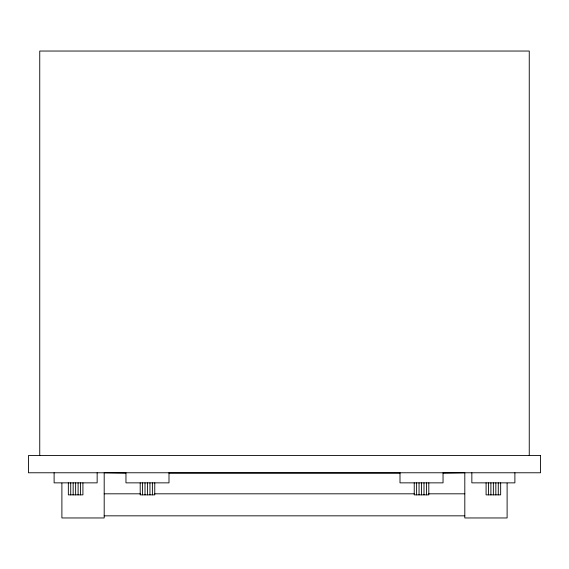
<?xml version="1.0" encoding="UTF-8"?>
<svg xmlns="http://www.w3.org/2000/svg" width="569" height="569" viewBox="0 0 569 569"><rect width="100%" height="100%" fill="white"/><g stroke="black" fill="none" stroke-linecap="round" stroke-linejoin="round"><path stroke-width="0.85" d="M125.657 473.116L105.251 472.775M169.142 473.116L399.858 473.116M443.343 473.116L463.749 472.775M104.191 493.814L140.607 493.814M154.818 493.814L414.182 493.814M428.393 493.814L464.809 493.814M104.191 515.834L464.809 515.834M529.255 455.556L529.255 51.039L39.745 51.039L39.745 455.556M514.888 472.775L514.888 482.861L471.85 482.861L471.85 472.775M507.107 483.166L507.107 517.961L464.809 517.961L464.809 472.775M500.656 482.861L500.656 494.866L486.082 494.866L486.082 482.861M498.28 482.861L498.28 494.866M495.841 482.861L495.841 494.866M493.366 482.861L493.366 494.866M490.898 482.861L490.898 494.866M488.458 482.861L488.458 494.866M443.038 472.775L443.038 482.861L400 482.861L400 472.775M428.806 482.861L428.806 494.866L414.232 494.866L414.232 482.861M426.43 482.861L426.43 494.866M423.99 482.861L423.99 494.866M421.522 482.861L421.522 494.866M419.047 482.861L419.047 494.866M416.608 482.861L416.608 494.866M169 472.775L169 482.861L125.962 482.861L125.962 472.775M154.768 482.861L154.768 494.866L140.194 494.866L140.194 482.861M152.392 482.861L152.392 494.866M149.953 482.861L149.953 494.866M147.478 482.861L147.478 494.866M145.01 482.861L145.01 494.866M142.57 482.861L142.57 494.866M104.191 472.775L104.191 517.961L61.893 517.961L61.893 483.166M97.15 472.775L97.15 482.861L54.112 482.861L54.112 472.775M82.918 482.861L82.918 494.866L68.344 494.866L68.344 482.861M80.542 482.861L80.542 494.866M78.102 482.861L78.102 494.866M75.634 482.861L75.634 494.866M73.159 482.861L73.159 494.866M70.72 482.861L70.72 494.866M540.55 455.556L28.45 455.556L28.45 472.775L540.55 472.775L540.55 455.556"/></g></svg>
